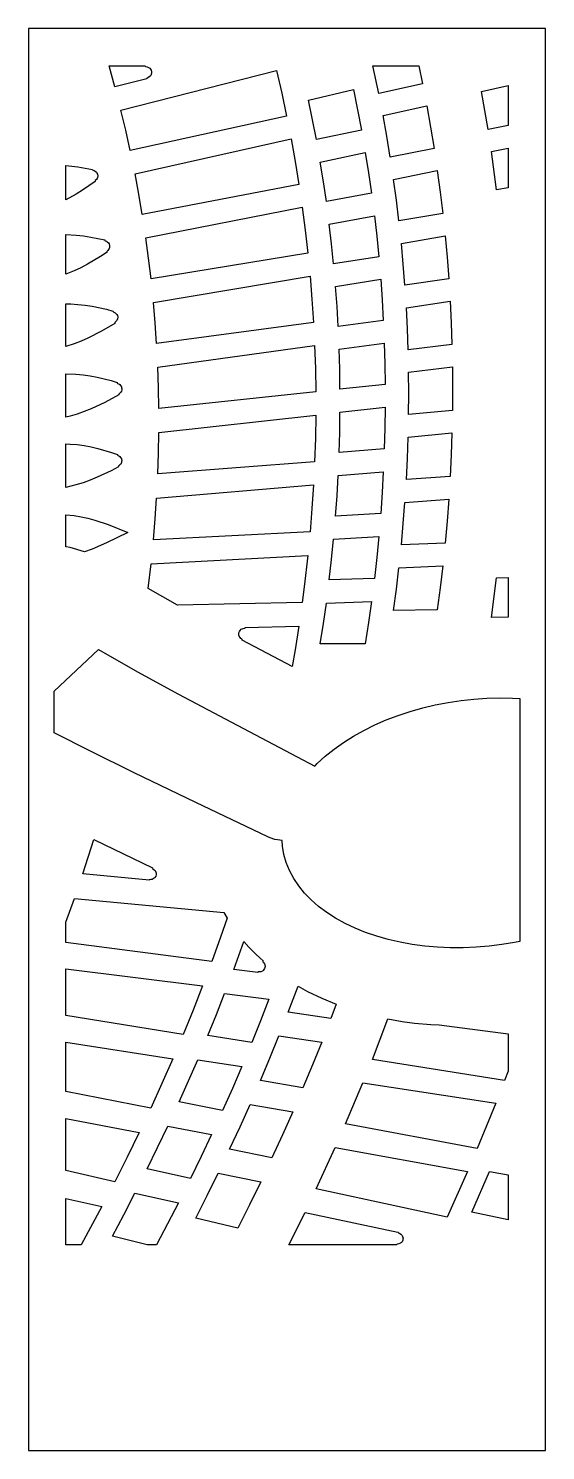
# Model space of a CAD drawing. Extents: x 0 to 400, y 0 to 1100.
import ezdxf

# ---------------------------------------------------------------- set-up
doc = ezdxf.new("R2010")
doc.units = 0
doc.layers.add('CUT', color=1, linetype='CONTINUOUS')
doc.layers.add('OUTLINE', color=7, linetype='CONTINUOUS')

msp = doc.modelspace()

# ---------------------------------------------------------------- linework, layer by layer
at = {"layer": 'CUT'}
for points in [[(95, 1064.45), (94.62, 1063.69), (94.11, 1063.01), (93.11, 1062.22), (91.71, 1061.62), (91.56, 1061.44), (91.51, 1061), (66.95, 1054.89), (62.5, 1071), (90.28, 1071), (90.44, 1070.59), (90.63, 1070.45), (91.72, 1070.32), (92.92, 1069.9), (93.95, 1069.15), (94.5, 1068.5), (94.91, 1067.76), (95.24, 1066.53), (95.27, 1065.69)], [(78.79, 1005.68), (75.31, 1021.31), (71.58, 1036.91), (191.84, 1067.47), (195.91, 1049.87), (199.69, 1032.24)], [(304.78, 1057.21), (270.99, 1049.76), (266.48, 1071), (301.92, 1071)], [(222.7, 1014.16), (219.8, 1029.36), (216.68, 1044.55), (251.37, 1052.83), (254.56, 1037.12), (257.53, 1021.39)], [(371, 1055.97), (371, 1024.84), (355.56, 1021.79), (350.48, 1051.32)], [(279.87, 1000.52), (277.22, 1016.55), (274.34, 1032.57), (308.06, 1040.18), (311.01, 1023.66), (313.71, 1007.11)], [(85.41, 971.9), (82.48, 987.59), (203.15, 1014.71), (206.34, 997.02), (209.24, 979.3), (88.08, 956.18)], [(230.43, 966.16), (228.2, 981.43), (225.76, 996.68), (260.54, 1004.08), (263.04, 988.31), (265.31, 972.51)], [(371, 976.82), (362.08, 975.26), (358.14, 1004.9), (371, 1007.51)], [(53.1, 983.99), (52.65, 983.27), (51.7, 982.29), (51.62, 982.08), (51.74, 981.65), (51.63, 981.57), (41.86, 974.96), (36.9, 971.89), (29, 967.53), (29, 993.91), (38.23, 992.89), (49.55, 990.98), (49.54, 990.77), (49.77, 990.39), (50.82, 990.03), (51.58, 989.64), (52.54, 988.79), (53.02, 988.09), (53.36, 987.3), (53.57, 986.05), (53.41, 984.78)], [(286.61, 951.07), (284.65, 967.17), (282.47, 983.26), (316.26, 990.01), (318.5, 973.42), (320.49, 956.8)], [(94.83, 906.39), (92.96, 922.2), (90.84, 937.99), (211.82, 961.69), (214.14, 943.91), (216.17, 926.1)], [(236.05, 917.95), (234.49, 933.29), (232.72, 948.61), (267.56, 955.12), (269.38, 939.28), (270.97, 923.41)], [(62.36, 933.38), (62.76, 932.16), (62.82, 931.32), (62.72, 930.49), (62.46, 929.68), (62.05, 928.94), (61.51, 928.29), (60.78, 927.63), (60.71, 927.42), (60.8, 927), (55.78, 923.66), (45.65, 917.66), (40.52, 914.96), (35.34, 912.48), (29, 909.86), (29, 940.74), (36.88, 940.21), (42.51, 939.52), (48.14, 938.62), (59.05, 936.4), (59.1, 935.98), (59.25, 935.8), (60.28, 935.41), (61.02, 934.97), (61.92, 934.08)], [(289.95, 917.58), (288.46, 933.73), (322.31, 939.63), (323.84, 922.97), (325.12, 906.28), (291.22, 901.41)], [(99.05, 856.33), (97.99, 872.23), (96.67, 888.1), (217.89, 908.39), (219.33, 890.52), (220.49, 872.62)], [(274.51, 874.1), (239.57, 869.52), (238.68, 884.93), (237.57, 900.31), (272.46, 905.95), (273.6, 890.04)], [(67.97, 873.5), (66.82, 872.5), (66.73, 872.28), (66.78, 871.83), (56.47, 865.83), (46.02, 860.53), (40.75, 858.21), (35.44, 856.16), (29, 854.07), (29, 887.01), (32.79, 886.95), (38.31, 886.57), (43.84, 885.94), (49.38, 885.08), (60.45, 882.74), (65.4, 881.39), (65.45, 880.94), (65.6, 880.77), (66.99, 880.15), (67.96, 879.33), (68.46, 878.64), (68.81, 877.88), (69.03, 877.05), (69.06, 876.64), (68.95, 875.36), (68.47, 874.19)], [(293.71, 851.53), (293.13, 867.77), (292.33, 883.99), (326.22, 889.04), (327.03, 872.31), (327.62, 855.55)], [(100.5, 821.98), (99.97, 837.94), (221.35, 854.83), (221.92, 836.87), (222.21, 818.87), (100.77, 805.99)], [(240.99, 820.86), (240.77, 836.34), (240.33, 851.8), (275.25, 856.56), (275.7, 840.58), (275.93, 824.57)], [(294.08, 801.42), (294.19, 817.74), (294.08, 834.04), (327.98, 838.23), (328.1, 821.42), (327.98, 804.59)], [(71.91, 819.56), (71.29, 818.44), (70.71, 817.83), (69.93, 817.22), (69.83, 817.01), (69.91, 816.58), (59.07, 810.74), (48.41, 805.75), (43.04, 803.6), (37.66, 801.7), (32.25, 800.09), (29, 799.29), (29, 832.95), (36.77, 832.69), (42.23, 832.14), (47.68, 831.33), (53.12, 830.28), (63.98, 827.58), (68.73, 826.1), (68.7, 825.87), (68.9, 825.46), (69.9, 825.01), (70.61, 824.54), (71.21, 823.94), (71.86, 822.85), (72.11, 822.05), (72.21, 821.21), (72.14, 820.36)], [(240.33, 771.98), (240.77, 787.54), (240.99, 803.07), (275.93, 806.95), (275.7, 790.89), (275.25, 774.81)], [(100.5, 771.45), (100.77, 787.5), (222.21, 800.98), (221.92, 782.93), (221.35, 764.84), (99.97, 755.38)], [(292.33, 751.08), (293.13, 767.48), (293.71, 783.85), (327.62, 787.19), (327.03, 770.3), (326.22, 753.39)], [(71.36, 763.09), (70.82, 762.44), (69.6, 761.52), (69.5, 761.31), (69.55, 760.88), (63.98, 757.93), (53.12, 752.87), (47.68, 750.64), (42.23, 748.64), (36.77, 746.91), (29, 744.97), (29, 778.62), (32.25, 778.53), (37.66, 778.09), (43.04, 777.36), (48.41, 776.37), (53.75, 775.14), (64.37, 772.08), (68.87, 770.48), (68.83, 770.26), (69.01, 769.85), (69.97, 769.36), (70.66, 768.87), (71.24, 768.25), (71.86, 767.14), (72.13, 765.9), (72.1, 765.06), (71.93, 764.22)], [(238.68, 738.5), (239.57, 754.11), (274.51, 757.1), (273.6, 740.97), (272.46, 724.81), (237.57, 722.87)], [(96.67, 704.5), (97.99, 720.66), (99.05, 736.79), (220.49, 746.86), (219.33, 728.71), (217.89, 710.52)], [(288.46, 700.51), (289.95, 716.98), (291.22, 733.43), (325.12, 735.91), (323.84, 718.95), (322.31, 701.96)], [(76.99, 710.1), (60.45, 702), (49.38, 697.26), (43.47, 695.06), (32.4, 698.57), (29, 698.95), (29, 723.84), (35.44, 723.15), (40.75, 722.25), (46.02, 721.08), (51.26, 719.67), (61.64, 716.24)], [(232.72, 673.53), (234.49, 689.23), (236.05, 704.91), (270.97, 707.03), (269.38, 690.81), (267.56, 674.58)], [(92.59, 666.68), (94.83, 685.81), (216.17, 692.44), (213.4, 668.1), (211.82, 655.91), (115.34, 653.87)], [(316.26, 650.26), (282.47, 649.68), (284.65, 666.24), (286.61, 682.77), (320.49, 684.39), (318.5, 667.34)], [(371, 644.65), (358.14, 644.46), (362.08, 674.96), (371, 675.33)], [(265.31, 656.7), (263.04, 640.41), (260.54, 624.09), (225.76, 623.94), (228.2, 639.72), (230.43, 655.48)], [(163.67, 634.36), (164.59, 635.24), (165.34, 635.65), (166.15, 635.92), (167.26, 636.09), (167.56, 636.43), (167.59, 636.65), (209.24, 637.74), (206.34, 619.39), (204.11, 606.4), (165.25, 626.96), (165.33, 627.17), (165.21, 627.6), (164.35, 628.22), (163.74, 628.81), (163.07, 629.9), (162.82, 630.72), (162.72, 631.57), (162.79, 632.43), (163.2, 633.64)], [(251.32, 552.53), (259.44, 557.06), (267.94, 561.26), (276.79, 565.11), (285.94, 568.59), (295.34, 571.69), (304.95, 574.41), (314.73, 576.72), (324.62, 578.63), (334.6, 580.13), (344.6, 581.22), (354.6, 581.9), (364.54, 582.16), (374.38, 582.01), (380, 581.68), (380, 393.75), (376.03, 392.93), (366.2, 391.31), (356.28, 390.09), (346.29, 389.28), (336.28, 388.87), (326.3, 388.88), (316.38, 389.32), (306.58, 390.17), (296.94, 391.45), (287.5, 393.14), (278.31, 395.25), (269.41, 397.77), (260.84, 400.7), (252.65, 404.01), (244.88, 407.7), (237.57, 411.75), (230.75, 416.14), (224.45, 420.86), (218.72, 425.89), (213.59, 431.2), (209.07, 436.77), (205.19, 442.58), (201.98, 448.58), (199.45, 454.77), (197.62, 461.1), (196.49, 467.55), (196.21, 471.86), (192.65, 472.33), (190.64, 472.77), (186.86, 474), (185.1, 474.79), (129.4, 501.26), (81.85, 524.19), (47.95, 540.94), (20, 555.15), (20, 587.4), (54.14, 619.57), (84.35, 602.43), (116.18, 585.07), (147.81, 568.22), (221.5, 529.44), (223.45, 531.48), (229.65, 537.14), (236.38, 542.55), (243.62, 547.68)], [(97.17, 442.63), (96.45, 442.14), (95.65, 441.79), (94.79, 441.62), (93.7, 441.58), (93.5, 441.46), (93.3, 441.07), (42.04, 446.08), (50.55, 472.71), (95.95, 450.76), (95.89, 450.55), (96.03, 450.11), (97.32, 449.23), (97.9, 448.57), (98.5, 447.41), (98.7, 446.55), (98.68, 445.24), (98.44, 444.4), (97.79, 443.25)], [(153.72, 411.88), (148.59, 397.07), (141.8, 378.27), (29, 392.87), (29, 408.73), (35.51, 426.9), (151.26, 416.19)], [(181.6, 371.43), (180.92, 370.9), (179.74, 370.39), (178.88, 370.25), (177.76, 370.25), (177.56, 370.14), (177.34, 369.75), (158.78, 372.2), (166.61, 393.87), (170.46, 389.48), (175.6, 384.17), (179.15, 380.8), (181.44, 378.79), (181.28, 378.38), (181.33, 378.15), (182.08, 377.33), (182.53, 376.58), (182.84, 375.79), (182.99, 374.5), (182.87, 373.64), (182.6, 372.83), (182.17, 372.08)], [(127.35, 340.69), (119.63, 321.77), (29, 336.48), (29, 372.69), (134.75, 359.57)], [(138.78, 321.04), (145.38, 337.33), (151.75, 353.58), (186.03, 349.25), (179.5, 332.43), (172.73, 315.58)], [(200.89, 339.08), (208.51, 359.25), (215.82, 355.2), (226.92, 349.8), (238.12, 345.17), (233.99, 334.24)], [(371, 322.38), (371, 293.33), (368.3, 286.26), (266.07, 302.61), (278.1, 333.87), (289.06, 331.97), (298.7, 330.69), (311.17, 329.54), (317.61, 329.21)], [(179.44, 286.29), (186.67, 303.49), (193.66, 320.66), (226.89, 315.98), (219.75, 298.26), (212.36, 280.5)], [(103.3, 283.97), (94.63, 264.94), (29, 277.84), (29, 315.93), (111.65, 302.96)], [(116.49, 269.61), (123.82, 285.98), (130.92, 302.33), (165.02, 297.02), (157.75, 280.1), (150.23, 263.15)], [(245.37, 252.69), (258.77, 284.5), (361.42, 268.64), (347.11, 233.61)], [(155.65, 233.19), (163.65, 250.49), (171.4, 267.76), (204.45, 262.12), (196.53, 244.29), (188.35, 226.41)], [(29, 216.54), (29, 256.85), (85.71, 246.02), (76.39, 226.92), (66.75, 207.77)], [(107.79, 250.79), (141.69, 244.49), (133.66, 227.47), (125.38, 210.42), (91.88, 217.9)], [(323.88, 180.6), (222.68, 202.46), (237.35, 234.47), (339.55, 215.87)], [(138.25, 197.18), (146.78, 214.55), (179.64, 207.93), (170.92, 189.98), (161.94, 171.99), (129.47, 179.77)], [(371, 178.49), (342.88, 184.45), (356.67, 215.87), (371, 213.28)], [(64.9, 165.89), (73.73, 182.45), (82.32, 198.97), (115.99, 191.65), (98.99, 159), (91.8, 159)], [(40.79, 159), (29, 159), (29, 195.05), (56.86, 188.74)], [(289, 161.55), (288.45, 160.88), (287.79, 160.34), (286.63, 159.79), (285.1, 159.55), (284.91, 159.41), (284.75, 159), (201.54, 159), (213.93, 184.13), (285.8, 169.01), (285.87, 168.58), (286.02, 168.41), (287.08, 168.05), (288.17, 167.38), (289.03, 166.41), (289.42, 165.66), (289.73, 164.4), (289.72, 163.54), (289.56, 162.71)]]:
    msp.add_lwpolyline(points, close=True, dxfattribs=at)
at = {"layer": 'OUTLINE'}
msp.add_lwpolyline([(0, 0), (400, 0), (400, 1100), (0, 1100)], close=True, dxfattribs=at)

doc.saveas('drawing.dxf')
